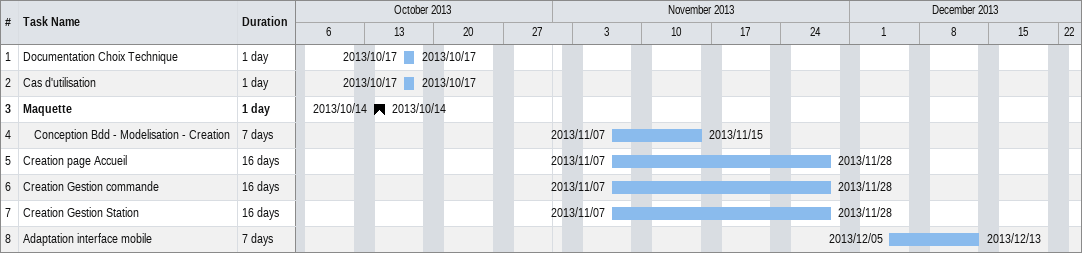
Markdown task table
| ID | Level | Task | Duration | Start | Finish |
|---|---|---|---|---|---|
| 1 | 1 | Documentation Choix Technique | 1d | 2013-10-17 | 2013-10-17 |
| 2 | 1 | Cas d'utilisation | 1d | 2013-10-17 | 2013-10-17 |
| 3 | 1 | **Maquette** | 1d | 2013-10-14 | 2013-10-14 |
| 4 | 2 | Conception Bdd - Modelisation - Creation | 7d | 2013-11-07 | 2013-11-15 |
| 5 | 1 | Creation page Accueil | 16d | 2013-11-07 | 2013-11-28 |
| 6 | 1 | Creation Gestion commande | 16d | 2013-11-07 | 2013-11-28 |
| 7 | 1 | Creation Gestion Station | 16d | 2013-11-07 | 2013-11-28 |
| 8 | 1 | Adaptation interface mobile | 7d | 2013-12-05 | 2013-12-13 |
